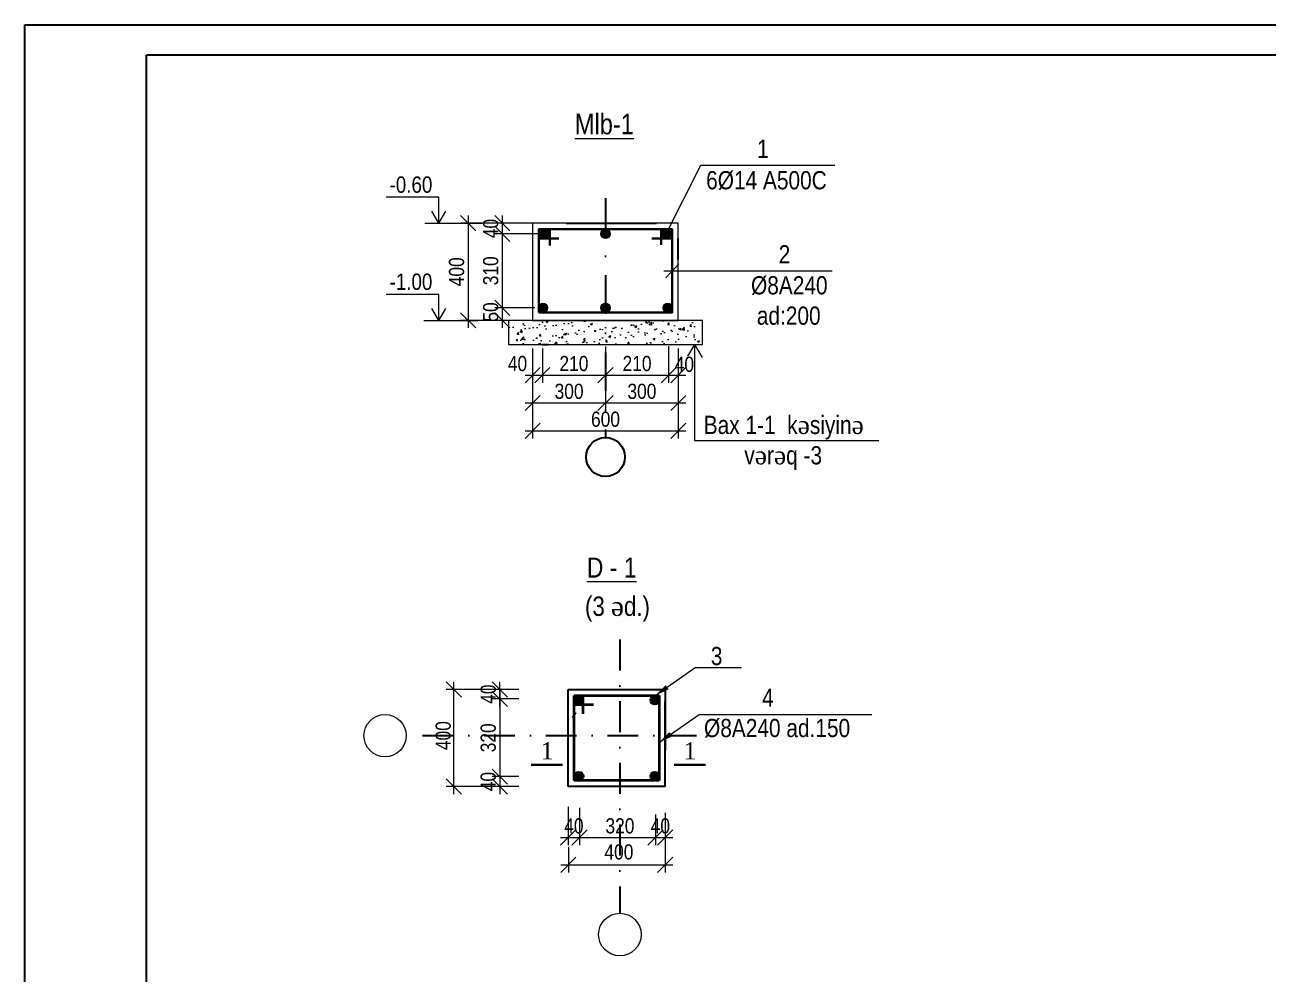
# Model space of a CAD drawing. Header units: millimetres. Extents: x 806395 to 1617731, y -246149 to 193681.
# Drawn here: x 1577450 to 1597919, y -78108 to -62485 of the extents above; entities that cross this region are included whole.
import ezdxf

# ---------------------------------------------------------------- set-up
doc = ezdxf.new("R2010")
doc.units = ezdxf.units.MM
doc.linetypes.add('DASHDOTX2', pattern=[50.8, 25.4, -12.7, 0, -12.7])
doc.layers.add('Ox xetti', color=7, linetype='Continuous')
doc.layers.add('text', color=7, linetype='Continuous')
doc.layers.add('аракясмя', color=130, linetype='Continuous', lineweight=20)
doc.styles.add('RomanS', font='times.ttf', dxfattribs={"height": 300})
doc.styles.add('style1', font='A3TI(LA).TTF', dxfattribs={"height": 400})
doc.styles.add('style6', font='ARIALN.TTF', dxfattribs={"height": 300})
doc.dimstyles.new('DIM_100', dxfattribs={"dimscale": 100, "dimtxt": 400, "dimasz": 2.5, "dimexe": 1.25, "dimexo": 0.625, "dimtad": 1, "dimdec": 0, "dimtxsty": 'style1', "dimblk": 'OBLIQUE', "dimcen": 2.5, "dimdle": 1.25, "dimclrd": 251, "dimclre": 251, "dimaunit": 1, "dimadec": 3, "dimazin": 0, "dimtfac": 1, "dimtdec": 0, "dimtmove": 1, "dimatfit": 3, "dimfxl": 1.25, "dimlwd": 13, "dimlwe": 5, "dimarcsym": 0})

# ---------------------------------------------------------------- blocks, each defined once
blk = doc.blocks.new('_Oblique')
at = {"color": 0, "linetype": 'ByBlock', "lineweight": -2}
blk.add_line((-0.5, -0.5), (0.5, 0.5), dxfattribs=at)
blk = doc.blocks.new('*D206')
at = {"color": 251, "lineweight": 5, "ltscale": 15, "transparency": 16777216}
for p, q in [((1588001, -75698), (1588001, -76447)), ((1586406, -76028), (1586406, -76447))]:
    blk.add_line(p, q, dxfattribs=at)
at = {"color": 251, "linetype": 'ByBlock', "lineweight": 13, "ltscale": 15, "transparency": 16777216}
blk.add_line((1586281, -76322), (1588126, -76322), dxfattribs=at)
at = {"layer": 'Defpoints', "color": 0, "ltscale": 15, "transparency": 16777216}
for p in [(1588001, -75636, 53), (1586406, -75965), (1588001, -76322)]:
    blk.add_point(p, dxfattribs=at)
at = {"color": 251, "lineweight": 13, "ltscale": 15, "transparency": 16777216, "xscale": 250, "yscale": 250, "zscale": 250, "rotation": 180}
blk.add_blockref('_Oblique', (1586406, -76322), dxfattribs=at)
at = {"color": 251, "lineweight": 13, "ltscale": 15, "transparency": 16777216, "xscale": 250, "yscale": 250, "zscale": 250}
blk.add_blockref('_Oblique', (1588001, -76322), dxfattribs=at)
at = {"color": 0, "lineweight": 5, "ltscale": 15, "transparency": 16777216, "insert": (1587238, -76113), "char_height": 300, "attachment_point": 5, "style": 'style6'}
blk.add_mtext('{\\fArial Narrow|b0|i0|c238|p34;\\H0.83333x;400}', dxfattribs=at)
blk = doc.blocks.new('*D207')
at = {"color": 251, "lineweight": 5, "ltscale": 15, "transparency": 16777216}
for p, q in [((1585587, -73434), (1584393, -73434)), ((1585587, -75034), (1584393, -75034))]:
    blk.add_line(p, q, dxfattribs=at)
at = {"color": 251, "linetype": 'ByBlock', "lineweight": 13, "ltscale": 15, "transparency": 16777216}
blk.add_line((1584518, -75159), (1584518, -73309), dxfattribs=at)
at = {"layer": 'Defpoints', "color": 0, "ltscale": 15, "transparency": 16777216}
for p in [(1584518, -73434), (1585649, -73434), (1585649, -75034)]:
    blk.add_point(p, dxfattribs=at)
at = {"color": 251, "lineweight": 13, "ltscale": 15, "transparency": 16777216, "xscale": 250, "yscale": 250, "zscale": 250}
for p, rotation in [((1584518, -73434), 90), ((1584518, -75034), 270)]:
    blk.add_blockref('_Oblique', p, dxfattribs=dict(at, rotation=rotation))
at = {"color": 0, "lineweight": 5, "ltscale": 15, "transparency": 16777216, "insert": (1584344, -74195), "char_height": 300, "attachment_point": 5, "rotation": 90, "style": 'style6'}
blk.add_mtext('{\\fArial Narrow|b0|i0|c238|p34;\\H0.83333x;400}', dxfattribs=at)
blk = doc.blocks.new('*D208')
at = {"color": 251, "linetype": 'ByBlock', "lineweight": 13, "ltscale": 15, "transparency": 16777216}
blk.add_line((1586465, -75873), (1587966, -75873), dxfattribs=at)
at = {"color": 251, "lineweight": 5, "ltscale": 15, "transparency": 16777216}
for p, q in [((1586590, -75936), (1586590, -75998)), ((1587841, -75936), (1587841, -75998))]:
    blk.add_line(p, q, dxfattribs=at)
at = {"layer": 'Defpoints', "color": 0, "ltscale": 15, "transparency": 16777216}
for p in [(1586590, -75873), (1587841, -75873), (1587841, -75873)]:
    blk.add_point(p, dxfattribs=at)
at = {"color": 251, "lineweight": 13, "ltscale": 15, "transparency": 16777216, "xscale": 250, "yscale": 250, "zscale": 250, "rotation": 180}
blk.add_blockref('_Oblique', (1586590, -75873), dxfattribs=at)
at = {"color": 251, "lineweight": 13, "ltscale": 15, "transparency": 16777216, "xscale": 250, "yscale": 250, "zscale": 250}
blk.add_blockref('_Oblique', (1587841, -75873), dxfattribs=at)
at = {"color": 0, "lineweight": 5, "ltscale": 15, "transparency": 16777216, "insert": (1587255, -75683), "char_height": 300, "attachment_point": 5, "style": 'style6'}
blk.add_mtext('{\\fArial Narrow|b0|i0|c238|p34;\\H0.83333x;320}', dxfattribs=at)
blk = doc.blocks.new('*D210')
at = {"color": 251, "lineweight": 5, "transparency": 16777216}
for p, q in [((1585817, -67816), (1585817, -68839)), ((1587017, -67816), (1587017, -68839))]:
    blk.add_line(p, q, dxfattribs=at)
at = {"color": 251, "linetype": 'ByBlock', "lineweight": 13, "transparency": 16777216}
blk.add_line((1585692, -68714), (1587142, -68714), dxfattribs=at)
at = {"layer": 'Defpoints', "color": 0, "transparency": 16777216}
for p in [(1585817, -67753), (1587017, -67753), (1587017, -68714)]:
    blk.add_point(p, dxfattribs=at)
at = {"color": 251, "lineweight": 13, "transparency": 16777216, "xscale": 250, "yscale": 250, "zscale": 250, "rotation": 180}
blk.add_blockref('_Oblique', (1585817, -68714), dxfattribs=at)
at = {"color": 251, "lineweight": 13, "transparency": 16777216, "xscale": 250, "yscale": 250, "zscale": 250}
blk.add_blockref('_Oblique', (1587017, -68714), dxfattribs=at)
at = {"color": 0, "transparency": 16777216, "insert": (1586417, -68524), "char_height": 300, "attachment_point": 5, "style": 'style6'}
blk.add_mtext('{\\H0.83333x;300}', dxfattribs=at)
blk = doc.blocks.new('*D211')
at = {"color": 251, "lineweight": 5, "transparency": 16777216}
for p, q in [((1585817, -67816), (1585817, -68382)), ((1585977, -67816), (1585977, -68382))]:
    blk.add_line(p, q, dxfattribs=at)
at = {"color": 251, "linetype": 'ByBlock', "lineweight": 13, "transparency": 16777216}
blk.add_line((1585692, -68257), (1586102, -68257), dxfattribs=at)
at = {"layer": 'Defpoints', "color": 0, "transparency": 16777216}
for p in [(1585817, -67753), (1585977, -67753), (1585977, -68257)]:
    blk.add_point(p, dxfattribs=at)
at = {"color": 251, "lineweight": 13, "transparency": 16777216, "xscale": 250, "yscale": 250, "zscale": 250, "rotation": 180}
blk.add_blockref('_Oblique', (1585817, -68257), dxfattribs=at)
at = {"color": 251, "lineweight": 13, "transparency": 16777216, "xscale": 250, "yscale": 250, "zscale": 250}
blk.add_blockref('_Oblique', (1585977, -68257), dxfattribs=at)
at = {"color": 0, "transparency": 16777216, "insert": (1585567, -68066), "char_height": 300, "attachment_point": 5, "style": 'style6'}
blk.add_mtext('{\\H0.83333x;40}', dxfattribs=at)
blk = doc.blocks.new('*D212')
at = {"color": 251, "lineweight": 5, "transparency": 16777216}
for p, q in [((1588057, -67779), (1588057, -68382)), ((1588217, -67816), (1588217, -68382))]:
    blk.add_line(p, q, dxfattribs=at)
at = {"color": 251, "linetype": 'ByBlock', "lineweight": 13, "transparency": 16777216}
blk.add_line((1587932, -68257), (1588342, -68257), dxfattribs=at)
at = {"layer": 'Defpoints', "color": 0, "transparency": 16777216}
for p in [(1588057, -67717), (1588217, -67753), (1588217, -68257)]:
    blk.add_point(p, dxfattribs=at)
at = {"color": 251, "lineweight": 13, "transparency": 16777216, "xscale": 250, "yscale": 250, "zscale": 250, "rotation": 180}
blk.add_blockref('_Oblique', (1588057, -68257), dxfattribs=at)
at = {"color": 251, "lineweight": 13, "transparency": 16777216, "xscale": 250, "yscale": 250, "zscale": 250}
blk.add_blockref('_Oblique', (1588217, -68257), dxfattribs=at)
at = {"color": 0, "transparency": 16777216, "insert": (1588317, -68079), "char_height": 300, "attachment_point": 5, "style": 'style6'}
blk.add_mtext('{\\H0.83333x;40}', dxfattribs=at)
blk = doc.blocks.new('*D213')
at = {"color": 251, "linetype": 'ByBlock', "lineweight": 13, "transparency": 16777216}
blk.add_line((1584754, -65628), (1584754, -67478), dxfattribs=at)
at = {"color": 251, "lineweight": 5, "transparency": 16777216}
for p, q in [((1585755, -65753), (1584629, -65753)), ((1585755, -67353), (1584629, -67353))]:
    blk.add_line(p, q, dxfattribs=at)
at = {"layer": 'Defpoints', "color": 0, "transparency": 16777216}
for p in [(1585817, -65753), (1584754, -67353), (1585817, -67353)]:
    blk.add_point(p, dxfattribs=at)
at = {"color": 251, "lineweight": 13, "transparency": 16777216, "xscale": 250, "yscale": 250, "zscale": 250}
for p, rotation in [((1584754, -65753), 90), ((1584754, -67353), 270)]:
    blk.add_blockref('_Oblique', p, dxfattribs=dict(at, rotation=rotation))
at = {"color": 0, "transparency": 16777216, "insert": (1584564, -66553), "char_height": 300, "attachment_point": 5, "rotation": 90, "style": 'style6'}
blk.add_mtext('{\\H0.83333x;400}', dxfattribs=at)
blk = doc.blocks.new('*D214')
at = {"color": 251, "linetype": 'ByBlock', "lineweight": 13, "transparency": 16777216}
blk.add_line((1585317, -65628), (1585317, -66053), dxfattribs=at)
at = {"color": 251, "lineweight": 5, "transparency": 16777216}
for p, q in [((1585949, -65753), (1585192, -65753)), ((1585955, -65928), (1585192, -65928))]:
    blk.add_line(p, q, dxfattribs=at)
at = {"layer": 'Defpoints', "color": 0, "transparency": 16777216}
for p in [(1586011, -65753), (1585317, -65928), (1586017, -65928)]:
    blk.add_point(p, dxfattribs=at)
at = {"color": 251, "lineweight": 13, "transparency": 16777216, "xscale": 250, "yscale": 250, "zscale": 250}
for p, rotation in [((1585317, -65753), 90), ((1585317, -65928), 270)]:
    blk.add_blockref('_Oblique', p, dxfattribs=dict(at, rotation=rotation))
at = {"color": 0, "transparency": 16777216, "insert": (1585127, -65841), "char_height": 300, "attachment_point": 5, "rotation": 90, "style": 'style6'}
blk.add_mtext('{\\fArial Narrow|b0|i0|c238|p34;\\H0.83333x;40}', dxfattribs=at)
blk = doc.blocks.new('*D215')
at = {"color": 251, "linetype": 'ByBlock', "lineweight": 13, "transparency": 16777216}
blk.add_line((1585317, -67022), (1585317, -67478), dxfattribs=at)
at = {"color": 251, "lineweight": 5, "transparency": 16777216}
for p, q in [((1585855, -67147), (1585192, -67147)), ((1585955, -67353), (1585192, -67353))]:
    blk.add_line(p, q, dxfattribs=at)
at = {"layer": 'Defpoints', "color": 0, "transparency": 16777216}
for p in [(1585917, -67147), (1585317, -67353), (1586017, -67353)]:
    blk.add_point(p, dxfattribs=at)
at = {"color": 251, "lineweight": 13, "transparency": 16777216, "xscale": 250, "yscale": 250, "zscale": 250}
for p, rotation in [((1585317, -67147), 90), ((1585317, -67353), 270)]:
    blk.add_blockref('_Oblique', p, dxfattribs=dict(at, rotation=rotation))
at = {"color": 0, "transparency": 16777216, "insert": (1585127, -67215), "char_height": 300, "attachment_point": 5, "rotation": 90, "style": 'style6'}
blk.add_mtext('{\\fArial Narrow|b0|i0|c238|p34;\\H0.83333x;50}', dxfattribs=at)
blk = doc.blocks.new('*D216')
at = {"color": 251, "linetype": 'ByBlock', "lineweight": 13, "transparency": 16777216}
blk.add_line((1585317, -65803), (1585317, -67272), dxfattribs=at)
at = {"color": 251, "lineweight": 5, "transparency": 16777216}
for p, q in [((1585455, -65928), (1585192, -65928)), ((1585455, -67147), (1585192, -67147))]:
    blk.add_line(p, q, dxfattribs=at)
at = {"layer": 'Defpoints', "color": 0, "transparency": 16777216}
for p in [(1585517, -65928), (1585317, -67147), (1585517, -67147)]:
    blk.add_point(p, dxfattribs=at)
at = {"color": 251, "lineweight": 13, "transparency": 16777216, "xscale": 250, "yscale": 250, "zscale": 250}
for p, rotation in [((1585317, -65928), 90), ((1585317, -67147), 270)]:
    blk.add_blockref('_Oblique', p, dxfattribs=dict(at, rotation=rotation))
at = {"color": 0, "transparency": 16777216, "insert": (1585127, -66537), "char_height": 300, "attachment_point": 5, "rotation": 90, "style": 'style6'}
blk.add_mtext('{\\H0.83333x;310}', dxfattribs=at)
blk = doc.blocks.new('*D217')
at = {"color": 251, "lineweight": 5, "transparency": 16777216}
for p, q in [((1587017, -67783), (1587017, -68839)), ((1588217, -67816), (1588217, -68839))]:
    blk.add_line(p, q, dxfattribs=at)
at = {"color": 251, "linetype": 'ByBlock', "lineweight": 13, "transparency": 16777216}
blk.add_line((1586892, -68714), (1588342, -68714), dxfattribs=at)
at = {"layer": 'Defpoints', "color": 0, "transparency": 16777216}
for p in [(1587017, -67720), (1588217, -67753), (1588217, -68714)]:
    blk.add_point(p, dxfattribs=at)
at = {"color": 251, "lineweight": 13, "transparency": 16777216, "xscale": 250, "yscale": 250, "zscale": 250, "rotation": 180}
blk.add_blockref('_Oblique', (1587017, -68714), dxfattribs=at)
at = {"color": 251, "lineweight": 13, "transparency": 16777216, "xscale": 250, "yscale": 250, "zscale": 250}
blk.add_blockref('_Oblique', (1588217, -68714), dxfattribs=at)
at = {"color": 0, "transparency": 16777216, "insert": (1587617, -68524), "char_height": 300, "attachment_point": 5, "style": 'style6'}
blk.add_mtext('{\\H0.83333x;300}', dxfattribs=at)
blk = doc.blocks.new('*D218')
at = {"color": 251, "lineweight": 5, "transparency": 16777216}
for p, q in [((1585817, -67874), (1585817, -69298)), ((1588217, -67966), (1588217, -69298))]:
    blk.add_line(p, q, dxfattribs=at)
at = {"color": 251, "linetype": 'ByBlock', "lineweight": 13, "transparency": 16777216}
blk.add_line((1585692, -69173), (1588342, -69173), dxfattribs=at)
at = {"layer": 'Defpoints', "color": 0, "transparency": 16777216}
for p in [(1585817, -67812), (1588217, -67904), (1588217, -69173)]:
    blk.add_point(p, dxfattribs=at)
at = {"color": 251, "lineweight": 13, "transparency": 16777216, "xscale": 250, "yscale": 250, "zscale": 250, "rotation": 180}
blk.add_blockref('_Oblique', (1585817, -69173), dxfattribs=at)
at = {"color": 251, "lineweight": 13, "transparency": 16777216, "xscale": 250, "yscale": 250, "zscale": 250}
blk.add_blockref('_Oblique', (1588217, -69173), dxfattribs=at)
at = {"color": 0, "transparency": 16777216, "insert": (1587017, -68983), "char_height": 300, "attachment_point": 5, "style": 'style6'}
blk.add_mtext('{\\H0.83333x;600}', dxfattribs=at)
blk = doc.blocks.new('*D219')
at = {"color": 251, "lineweight": 5, "transparency": 16777216}
for p, q in [((1587017, -67783), (1587017, -68382)), ((1588057, -67779), (1588057, -68382))]:
    blk.add_line(p, q, dxfattribs=at)
at = {"color": 251, "linetype": 'ByBlock', "lineweight": 13, "transparency": 16777216}
blk.add_line((1586892, -68257), (1588182, -68257), dxfattribs=at)
at = {"layer": 'Defpoints', "color": 0, "transparency": 16777216}
for p in [(1587017, -67720), (1588057, -67717), (1588057, -68257)]:
    blk.add_point(p, dxfattribs=at)
at = {"color": 251, "lineweight": 13, "transparency": 16777216, "xscale": 250, "yscale": 250, "zscale": 250, "rotation": 180}
blk.add_blockref('_Oblique', (1587017, -68257), dxfattribs=at)
at = {"color": 251, "lineweight": 13, "transparency": 16777216, "xscale": 250, "yscale": 250, "zscale": 250}
blk.add_blockref('_Oblique', (1588057, -68257), dxfattribs=at)
at = {"color": 0, "transparency": 16777216, "insert": (1587537, -68066), "char_height": 300, "attachment_point": 5, "style": 'style6'}
blk.add_mtext('{\\H0.83333x;210}', dxfattribs=at)
blk = doc.blocks.new('*D220')
at = {"color": 251, "lineweight": 5, "transparency": 16777216}
for p, q in [((1585977, -67816), (1585977, -68382)), ((1587017, -67816), (1587017, -68382))]:
    blk.add_line(p, q, dxfattribs=at)
at = {"color": 251, "linetype": 'ByBlock', "lineweight": 13, "transparency": 16777216}
blk.add_line((1585852, -68257), (1587142, -68257), dxfattribs=at)
at = {"layer": 'Defpoints', "color": 0, "transparency": 16777216}
for p in [(1585977, -67753), (1587017, -67753), (1587017, -68257)]:
    blk.add_point(p, dxfattribs=at)
at = {"color": 251, "lineweight": 13, "transparency": 16777216, "xscale": 250, "yscale": 250, "zscale": 250, "rotation": 180}
blk.add_blockref('_Oblique', (1585977, -68257), dxfattribs=at)
at = {"color": 251, "lineweight": 13, "transparency": 16777216, "xscale": 250, "yscale": 250, "zscale": 250}
blk.add_blockref('_Oblique', (1587017, -68257), dxfattribs=at)
at = {"color": 0, "transparency": 16777216, "insert": (1586497, -68066), "char_height": 300, "attachment_point": 5, "style": 'style6'}
blk.add_mtext('{\\H0.83333x;210}', dxfattribs=at)
blk = doc.blocks.new('*D221')
at = {"color": 251, "lineweight": 5, "transparency": 16777216}
for p, q in [((1585587, -73434), (1585151, -73434)), ((1585591, -73591), (1585151, -73591))]:
    blk.add_line(p, q, dxfattribs=at)
at = {"color": 251, "linetype": 'ByBlock', "lineweight": 13, "transparency": 16777216}
blk.add_line((1585276, -73716), (1585276, -73309), dxfattribs=at)
at = {"layer": 'Defpoints', "color": 0, "transparency": 16777216}
for p in [(1585276, -73434), (1585649, -73434, -53), (1585653, -73591, -53)]:
    blk.add_point(p, dxfattribs=at)
at = {"color": 251, "lineweight": 13, "transparency": 16777216, "xscale": 250, "yscale": 250, "zscale": 250}
for p, rotation in [((1585276, -73434), 90), ((1585276, -73591), 270)]:
    blk.add_blockref('_Oblique', p, dxfattribs=dict(at, rotation=rotation))
at = {"color": 0, "transparency": 16777216, "insert": (1585086, -73512), "char_height": 300, "attachment_point": 5, "rotation": 90, "style": 'style6'}
blk.add_mtext('{\\fArial Narrow|b0|i0|c238|p34;\\H0.83333x;40}', dxfattribs=at)
blk = doc.blocks.new('*D222')
at = {"color": 251, "linetype": 'ByBlock', "lineweight": 13, "transparency": 16777216}
blk.add_line((1585276, -73466), (1585276, -74995), dxfattribs=at)
at = {"color": 251, "lineweight": 5, "transparency": 16777216}
for p, q in [((1585591, -73591), (1585151, -73591)), ((1585591, -74870), (1585151, -74870))]:
    blk.add_line(p, q, dxfattribs=at)
at = {"layer": 'Defpoints', "color": 0, "transparency": 16777216}
for p in [(1585653, -73591, -53), (1585276, -74870), (1585653, -74870, -53)]:
    blk.add_point(p, dxfattribs=at)
at = {"color": 251, "lineweight": 13, "transparency": 16777216, "xscale": 250, "yscale": 250, "zscale": 250}
for p, rotation in [((1585276, -73591), 90), ((1585276, -74870), 270)]:
    blk.add_blockref('_Oblique', p, dxfattribs=dict(at, rotation=rotation))
at = {"color": 0, "transparency": 16777216, "insert": (1585086, -74231), "char_height": 300, "attachment_point": 5, "rotation": 90, "style": 'style6'}
blk.add_mtext('{\\H0.83333x;3\\fArial Narrow|b0|i0|c238|p34;2\\fArial Narrow|b0|i0|c204|p34;0}', dxfattribs=at)
blk = doc.blocks.new('*D223')
at = {"color": 251, "lineweight": 5, "transparency": 16777216}
for p, q in [((1585528, -74870), (1585151, -74870)), ((1585528, -75034), (1585151, -75034))]:
    blk.add_line(p, q, dxfattribs=at)
at = {"color": 251, "linetype": 'ByBlock', "lineweight": 13, "transparency": 16777216}
blk.add_line((1585276, -74745), (1585276, -75159), dxfattribs=at)
at = {"layer": 'Defpoints', "color": 0, "transparency": 16777216}
for p in [(1585591, -74870), (1585276, -75034), (1585591, -75034, -53)]:
    blk.add_point(p, dxfattribs=at)
at = {"color": 251, "lineweight": 13, "transparency": 16777216, "xscale": 250, "yscale": 250, "zscale": 250}
for p, rotation in [((1585276, -74870), 90), ((1585276, -75034), 270)]:
    blk.add_blockref('_Oblique', p, dxfattribs=dict(at, rotation=rotation))
at = {"color": 0, "transparency": 16777216, "insert": (1585086, -74952), "char_height": 300, "attachment_point": 5, "rotation": 90, "style": 'style6'}
blk.add_mtext('{\\fArial Narrow|b0|i0|c238|p34;\\H0.83333x;40}', dxfattribs=at)
blk = doc.blocks.new('*D224')
at = {"color": 251, "lineweight": 5, "transparency": 16777216}
for p, q in [((1586401, -75369), (1586401, -75998)), ((1586590, -75387), (1586590, -75998))]:
    blk.add_line(p, q, dxfattribs=at)
at = {"color": 251, "linetype": 'ByBlock', "lineweight": 13, "transparency": 16777216}
blk.add_line((1586276, -75873), (1586715, -75873), dxfattribs=at)
at = {"layer": 'Defpoints', "color": 0, "transparency": 16777216}
for p in [(1586401, -75306), (1586590, -75325, -53), (1586590, -75873)]:
    blk.add_point(p, dxfattribs=at)
at = {"color": 251, "lineweight": 13, "transparency": 16777216, "xscale": 250, "yscale": 250, "zscale": 250, "rotation": 180}
blk.add_blockref('_Oblique', (1586401, -75873), dxfattribs=at)
at = {"color": 251, "lineweight": 13, "transparency": 16777216, "xscale": 250, "yscale": 250, "zscale": 250}
blk.add_blockref('_Oblique', (1586590, -75873), dxfattribs=at)
at = {"color": 0, "transparency": 16777216, "insert": (1586496, -75683), "char_height": 300, "attachment_point": 5, "style": 'style6'}
blk.add_mtext('{\\fArial Narrow|b0|i0|c238|p34;\\H0.83333x;40}', dxfattribs=at)
blk = doc.blocks.new('*D225')
at = {"color": 251, "lineweight": 5, "transparency": 16777216}
for p, q in [((1587841, -75495), (1587841, -75998)), ((1588001, -75464), (1588001, -75998))]:
    blk.add_line(p, q, dxfattribs=at)
at = {"color": 251, "linetype": 'ByBlock', "lineweight": 13, "transparency": 16777216}
blk.add_line((1587716, -75873), (1588126, -75873), dxfattribs=at)
at = {"layer": 'Defpoints', "color": 0, "transparency": 16777216}
for p in [(1587841, -75433, -53), (1588001, -75401), (1588001, -75873)]:
    blk.add_point(p, dxfattribs=at)
at = {"color": 251, "lineweight": 13, "transparency": 16777216, "xscale": 250, "yscale": 250, "zscale": 250, "rotation": 180}
blk.add_blockref('_Oblique', (1587841, -75873), dxfattribs=at)
at = {"color": 251, "lineweight": 13, "transparency": 16777216, "xscale": 250, "yscale": 250, "zscale": 250}
blk.add_blockref('_Oblique', (1588001, -75873), dxfattribs=at)
at = {"color": 0, "transparency": 16777216, "insert": (1587921, -75683), "char_height": 300, "attachment_point": 5, "style": 'style6'}
blk.add_mtext('{\\fArial Narrow|b0|i0|c238|p34;\\H0.83333x;40}', dxfattribs=at)
blk = doc.blocks.new('vververvg')
at = {"color": 1, "lineweight": 25}
for p, q in [((1575731, -20955), (1617734, -20955)), ((1575731, -50629), (1575731, -20955))]:
    blk.add_line(p, q, dxfattribs=at)
at = {"color": 1, "lineweight": 25, "ltscale": 15}
for p, q in [((1617212, -21477), (1577820, -21477)), ((1577821, -50106), (1577821, -21476))]:
    blk.add_line(p, q, dxfattribs=at)

msp = doc.modelspace()

# ---------------------------------------------------------------- hatches: boundary and pattern name
at = {"lineweight": 15, "ltscale": 15}
h = msp.add_hatch(color=7, dxfattribs=at)
h.dxf.hatch_style = 1
edge = h.paths.add_edge_path()
edge.add_arc((1586017.047, -65928.242), 75.591, 0, 360)
h = msp.add_hatch(color=7, dxfattribs=at)
h.dxf.hatch_style = 1
edge = h.paths.add_edge_path()
edge.add_arc((1587017.587, -65928.521), 75.591, 0, 360)
h = msp.add_hatch(color=7, dxfattribs=at)
h.dxf.hatch_style = 1
edge = h.paths.add_edge_path()
edge.add_arc((1588017.047, -65928.276), 75.591, 0, 360)
h = msp.add_hatch(color=7, dxfattribs=at)
h.dxf.hatch_style = 1
edge = h.paths.add_edge_path()
edge.add_arc((1585985.94, -67146.522), 75.591, 0, 360)
h = msp.add_hatch(color=7, dxfattribs=at)
h.dxf.hatch_style = 1
edge = h.paths.add_edge_path()
edge.add_arc((1587017.069, -67146.19), 75.591, 0, 360)
h = msp.add_hatch(color=7, dxfattribs=at)
h.dxf.hatch_style = 1
edge = h.paths.add_edge_path()
edge.add_arc((1588041.475, -67146.19), 75.591, 0, 360)
at = {"lineweight": 15, "ltscale": 5}
h = msp.add_hatch(dxfattribs=at)
h.set_pattern_fill('AR-CONC', scale=2)
h.set_pattern_definition([(50, (809464.47, 2526684.27), (364.369338, -31.87817), [38.1, -419.1]), (355, (809464.47, 2526684.27), (-70.486843, 382.11369), [30.48, -335.28117]), (100.451445, (809494.83, 2526681.6), (293.882494, 350.235504), [32.38002, -356.18049]), (46.1842, (809464.47, 2526785.87), (542.15808, -84.084656), [57.15, -628.65]), (96.635558, (809509.65, 2526778.87), (474.80827, 494.85225), [48.57005, -534.27122]), (351.18415, (809464.47, 2526785.9), (474.80827, 494.85225), [45.71993, -502.91946]), (21, (809515.27, 2526760.47), (303.228783, -204.530396), [38.1, -419.1]), (326, (809515.27, 2526760.47), (123.604057, 368.37593), [30.48, -335.28]), (71.451445, (809540.54, 2526743.43), (426.83284, 163.84554), [32.38002, -356.179875]), (37.5, (809464.47, 2526684.27), (6.1772065, 169.110078), [0, -331.216, 0, -340.36, 0, -336.55]), (7.5, (809464.47, 2526684.27), (133.639325, 200.36115), [0, -194.056, 0, -323.596, 0, -128.27]), (327.5, (809351.18, 2526684.27), (271.18119, -11.457488), [0, -127, 0, -396.24, 0, -525.78]), (317.5, (809300.38, 2526684.27), (296.258363, 50.852982), [0, -165.1, 0, -263.144, 0, -373.38])])
h.paths.add_polyline_path([(1585417.069, -67753.151), (1588617.069, -67753.151), (1588617.069, -67353.151), (1585417.069, -67353.151)])
for points in [[(1586500.709, -73612.596, 1), (1586644.763, -73612.596, 1)], [(1587756.656, -73612.596, 1), (1587900.709, -73612.596, 1)], [(1586508.044, -74861.922, 1), (1586652.098, -74861.922, 1)], [(1587756.656, -74861.922, 1), (1587900.709, -74861.922, 1)]]:
    msp.add_hatch(color=7).paths.add_polyline_path(points)

# ---------------------------------------------------------------- linework, layer by layer
at = {"color": 7, "lineweight": 15, "ltscale": 5}
for p, q in [((1588017.047, -65928.276, 52.59), (1588587.131, -64795.498, 52.59)), ((1588587.131, -64795.498, 52.59), (1590796.948, -64795.498, 52.59)), ((1584040.393, -65753.131, 52.59), (1584983.871, -65753.131, 52.59)), ((1588224.369, -66422.241, 52.59), (1588009.762, -66651.633, 52.59)), ((1587976.002, -66536.937, 52.59), (1590753.497, -66536.937, 52.59)), ((1584025.994, -67353.151, 52.59), (1584912.231, -67353.151, 52.59))]:
    msp.add_line(p, q, dxfattribs=at)
at = {"color": 0, "lineweight": 5, "ltscale": 15}
for p, q in [((1584269.047, -65325.198, 52.59), (1583404.154, -65325.198, 52.59)), ((1584269.047, -65753.131, 52.59), (1584153.309, -65556.139, 52.59)), ((1584269.047, -65753.131, 52.59), (1584384.786, -65556.139, 52.59)), ((1584269.047, -66925.218, 52.59), (1583404.154, -66925.218, 52.59)), ((1584269.047, -67353.151, 52.59), (1584153.309, -67156.159, 52.59)), ((1584269.047, -67353.151, 52.59), (1584384.786, -67156.159, 52.59)), ((1588486.159, -67753.151, 52.59), (1588366.649, -67943.896, 52.59)), ((1588486.159, -67753.151, 52.59), (1588486.159, -69334.63, 52.59)), ((1588486.159, -67753.151, 52.59), (1588607.586, -67966.53, 52.59)), ((1588486.159, -69334.63, 52.59), (1591522.48, -69334.63, 52.59))]:
    msp.add_line(p, q, dxfattribs=at)
at = {"color": 252, "linetype": 'DASHDOTX2', "ltscale": 25, "true_color": 0xa97986}
msp.add_line((1587017.069, -65341.294, 52.59), (1587017.069, -69284.612, 52.59), dxfattribs=at)
at = {"color": 7, "lineweight": 30, "ltscale": 5}
for p, q in [((1586099.383, -66121.446, 52.59), (1586099.289, -65853.067, 52.59)), ((1587934.754, -66107.043, 52.59), (1587934.665, -65852.423, 52.59)), ((1585917.069, -66005.633, 52.59), (1586250.934, -66005.633, 52.59)), ((1588117.069, -66005.666, 52.59), (1587783.203, -66005.666, 52.59))]:
    msp.add_line(p, q, dxfattribs=at)
for p, q in [((1586370.182, -65753.151, 52.59), (1587859.23, -65753.151, 52.59)), ((1588217.069, -66353.134, 52.59), (1588217.069, -66007.072, 52.59)), ((1585977.229, -67753.151, 52.59), (1586077.229, -67753.151, 52.59))]:
    msp.add_line(p, q)
at = {"color": 7}
for p, q in [((1586400.709, -75033.949, -52.59), (1586400.709, -73433.949, -52.59)), ((1586400.709, -73433.949, -52.59), (1587600.709, -73433.949, -52.59)), ((1588000.709, -73433.949, -52.59), (1588000.709, -74433.949, -52.59)), ((1588000.709, -75033.949, -52.59), (1586400.709, -75033.949, -52.59))]:
    msp.add_line(p, q, dxfattribs=at)
at = {"color": 7, "linetype": 'ByBlock', "lineweight": 25}
for p, q in [((1587200.709, -73433.949, -52.59), (1588000.709, -73433.949, -52.59)), ((1588000.709, -75033.949, -52.59), (1588000.709, -73633.949, -52.59)), ((1586473.509, -73896.72, -52.59), (1586527.91, -73811.179, -52.59))]:
    msp.add_line(p, q, dxfattribs=at)
at = {"color": 7, "lineweight": 35}
for p, q in [((1586500.709, -74933.949, -52.59), (1586500.709, -73533.949, -52.59)), ((1586500.709, -73533.949, -52.59), (1587900.709, -73533.949, -52.59)), ((1586816.985, -73686.456, -52.59), (1586500.709, -73686.456, -52.59)), ((1586651.358, -73833.505, -52.59), (1586651.358, -73533.949, -52.59)), ((1587900.709, -73533.949, -52.59), (1587900.709, -74933.949, -52.59)), ((1587900.709, -74933.949, -52.59), (1586500.709, -74933.949, -52.59))]:
    msp.add_line(p, q, dxfattribs=at)
at = {"lineweight": 30}
for p, q in [((1585792.336, -74678.616, -52.59), (1586308.921, -74678.616, -52.59)), ((1588148.14, -74678.616, -52.59), (1588664.724, -74678.616, -52.59))]:
    msp.add_line(p, q, dxfattribs=at)
at = {"color": 0, "lineweight": 5, "ltscale": 15, "elevation": 52.59}
for points in [[(1584269.047, -65753.131), (1584269.047, -65325.198)], [(1584269.047, -67353.151), (1584269.047, -66925.218)]]:
    msp.add_lwpolyline(points, dxfattribs=at)
at = {"color": 7, "lineweight": 15, "ltscale": 5, "elevation": 52.59}
for points in [[(1585817.069, -67353.134), (1588217.069, -67353.168), (1588217.069, -65753.165), (1585817.069, -65753.131)], [(1585417.069, -67753.151), (1588617.069, -67753.151), (1588617.069, -67353.151), (1585417.069, -67353.151)]]:
    msp.add_lwpolyline(points, close=True, dxfattribs=at)
at = {"color": 7, "lineweight": 30, "ltscale": 5, "elevation": 52.59}
msp.add_lwpolyline([(1585917.069, -67222.286), (1588117.065, -67221.515), (1588117.065, -65852.359), (1585917.069, -65853.131)], close=True, dxfattribs=at)
at = {"color": 7, "lineweight": 15, "ltscale": 15}
for centre in [(1586017.047, -65928.242, 52.59), (1587017.587, -65928.521, 52.59), (1588017.047, -65928.276, 52.59), (1585985.94, -67146.522, 52.59), (1587017.069, -67146.19, 52.59), (1588041.475, -67146.19, 52.59)]:
    msp.add_circle(centre, 75.591, dxfattribs=at)
msp.add_circle((1587017.069, -69604.612, 52.59), 320)
at = {"color": 7}
for centre in [(1586572.736, -73612.596, -52.59), (1587828.682, -73612.596, -52.59), (1586580.071, -74861.922, -52.59), (1587828.682, -74861.922, -52.59)]:
    msp.add_circle(centre, 72.027, dxfattribs=at)
at = {"layer": 'Ox xetti', "linetype": 'DASHDOTX2', "ltscale": 20}
for p, q in [((1587255.123, -72613.247, -52.59), (1587255.123, -77122.069, -52.59)), ((1584001.757, -74195.181, -52.59), (1588514.213, -74195.181, -52.59))]:
    msp.add_line(p, q, dxfattribs=at)
at = {"layer": 'аракясмя', "color": 7, "lineweight": 20}
for centre, radius in [((1583385.276, -74195.181, -52.59), 348.12), ((1587255.123, -77472.772, -52.59), 350.703)]:
    msp.add_circle(centre, radius, dxfattribs=at)

# ---------------------------------------------------------------- block references
at = {"xscale": 0.9585492227979274, "yscale": 0.9585492227979274, "zscale": 0.9585492227979274}
msp.add_blockref('vververvg', (67033.924, -42398.685), dxfattribs=at)

# ---------------------------------------------------------------- texts
at = {"color": 0, "lineweight": 9, "ltscale": 0.5, "style": 'style6'}
for s, insert, char_height, width, attachment_point in [('{\\fArial Narrow|b0|i0|c238|p34;\\LMlb-1}', (1587485.151, -63948.144), 340, 2700.05012, 3), ('{\\fArial Narrow|b0|i0|c238|p34;1}', (1589514.725, -64377.426, 52.59), 300, 2700.05012, 1), ('6{\\fArial Narrow|b0|i0|c238|p34;%%C14 A500C}', (1588675.285, -64894.36, 52.59), 300, 2700.05012, 1), ('{\\fArial Narrow|b0|i0|c238|p34;2}', (1589870.631, -66114.959, 52.59), 300, 2700.05012, 1), ('{\\fArial Narrow|b0|i0|c238|p34;%%C8A240\\P ad:200}', (1589414.928, -66625.372, 52.59), 300, 3530.70744, 1), ('{\\LD - 1}', (1587528.557, -71261.193), 330, 2700.05012, 3)]:
    msp.add_mtext(s, dxfattribs=dict(at, insert=insert, char_height=char_height, width=width, attachment_point=attachment_point))
at = {"lineweight": 9, "char_height": 270, "width": 18487.82211, "attachment_point": 1, "style": 'style6'}
for s, insert in [('-{\\fArial Narrow|b0|i0|c238|p34;0}.{\\fArial Narrow|b0|i0|c238|p34;60}', (1583459.269, -64981.835, -52.59)), ('-{\\fArial Narrow|b0|i0|c238|p34;1}.{\\fArial Narrow|b0|i0|c238|p34;00}', (1583459.269, -66581.855, -52.59))]:
    msp.add_mtext(s, dxfattribs=dict(at, insert=insert))
at = {"color": 7, "linetype": 'ByBlock', "ltscale": 20, "insert": (1588635.902, -68925.623, 52.59), "char_height": 300, "width": 8533.33235, "attachment_point": 1, "style": 'style6'}
msp.add_mtext('{\\fArial Narrow|b0|i0|c238|p34;Bax 1-1\\C256; \\C7; k\\fTimes New Roman|b0|i0|c238|p18;ə\\fArial Narrow|b0|i0|c238|p34;siyin\\fTimes New Roman|b0|i0|c238|p18;ə\\fArial Narrow|b0|i0|c238|p34;\\P       v\\fTimes New Roman|b0|i0|c238|p18;ə\\fArial Narrow|b0|i0|c238|p34;r\\fTimes New Roman|b0|i0|c238|p18;ə\\fArial Narrow|b0|i0|c238|p34;q -3}', dxfattribs=at)
at = {"insert": (1585048.408, -71902.587, -52.59), "char_height": 320, "width": 8923.08993, "attachment_point": 1, "style": 'style6'}
msp.add_mtext('                (3 {\\fTimes New Roman|b0|i0|c238|p18;ə\\fArial Narrow|b0|i0|c238|p34;d.})', dxfattribs=at)
at = {"ltscale": 0.01, "char_height": 283.3866, "width": 6732.33333, "attachment_point": 1, "style": 'RomanS'}
for insert in [(1585947.236, -74303.934, -52.59), (1588303.04, -74303.934, -52.59)]:
    msp.add_mtext('{\\fTimes New Roman|b0|i0|c238|p18;1}', dxfattribs=dict(at, insert=insert))
at = {"layer": 'text', "char_height": 300, "attachment_point": 1, "style": 'style6'}
for s, insert in [('    {\\fArial Narrow|b0|i0|c238|p34;      }3', (1587797.069, -72732.957, -52.59)), ('    {\\fArial Narrow|b0|i0|c238|p34;      }4{\\fArial Narrow|b0|i0|c238|p34;\\P%%C}8{\\fArial Narrow|b0|i0|c238|p34;A240 ad.150}', (1588640.514, -73418.972))]:
    msp.add_mtext(s, dxfattribs=dict(at, insert=insert))

# ---------------------------------------------------------------- dimensions: what is measured, and where the dimension line sits
for base, p1, p2, text, picture, middle in [((1584753.931, -67353.134, 52.59), (1585817.069, -65753.131, 52.59), (1585817.069, -67353.134, 52.59), '{\\H0.83333x;400}', '*D213', (1584753.931, -66553.132, 52.59)), ((1585317.069, -65928.242, 52.59), (1586011.139, -65753.131, 52.59), (1586017.047, -65928.242, 52.59), '{\\fArial Narrow|b0|i0|c238|p34;\\H0.83333x;40}', '*D214', (1585317.069, -65840.686, 52.59)), ((1585317.069, -67353.134, 52.59), (1585917.069, -67146.522, 52.59), (1586017.047, -67353.134, 52.59), '{\\fArial Narrow|b0|i0|c238|p34;\\H0.83333x;50}', '*D215', (1585317.069, -67214.773, 52.59)), ((1585276.061, -73433.949), (1585653.072, -73590.821, -52.59), (1585649.02, -73433.949, -52.59), '{\\fArial Narrow|b0|i0|c238|p34;\\H0.83333x;40}', '*D221', (1585276.061, -73512.385)), ((1585276.061, -75033.949), (1585590.572, -74870.481), (1585590.572, -75033.949, -52.59), '{\\fArial Narrow|b0|i0|c238|p34;\\H0.83333x;40}', '*D223', (1585276.061, -74952.215))]:
    dim = msp.add_linear_dim(base=base, p1=p1, p2=p2, angle=90, text=text, dimstyle='DIM_100', override={"dimtxsty": 'style6'})
    dim.commit()
    dim.dimension.update_dxf_attribs({"geometry": picture, "text_midpoint": middle, "dimtype": 160})
for base, p1, p2, text, picture, middle in [((1585317.069, -67146.522, 52.59), (1585517.047, -65928.242, 52.59), (1585517.062, -67146.522, 52.59), '{\\H0.83333x;310}', '*D216', (1585126.926, -66537.382, 52.59)), ((1585276.061, -74870.481), (1585653.072, -73590.821, -52.59), (1585653.072, -74870.481, -52.59), '{\\H0.83333x;3\\fArial Narrow|b0|i0|c238|p34;2\\fArial Narrow|b0|i0|c204|p34;0}', '*D222', (1585085.918, -74230.651))]:
    dim = msp.add_linear_dim(base=base, p1=p1, p2=p2, angle=90, text=text, dimstyle='DIM_100', override={"dimtxsty": 'style6'})
    dim.commit()
    dim.dimension.update_dxf_attribs({"geometry": picture, "text_midpoint": middle})
for base, p1, p2, text, picture, middle in [((1588057.062, -68256.547, 52.59), (1587017.069, -67720.28, 52.59), (1588057.062, -67716.666, 52.59), '{\\H0.83333x;210}', '*D219', (1587537.066, -68066.404, 52.59)), ((1588217.237, -68714.441, 52.59), (1587017.069, -67720.28, 52.59), (1588217.237, -67753.151, 52.59), '{\\H0.83333x;300}', '*D217', (1587617.153, -68524.298, 52.59)), ((1587017.069, -68714.431, 52.59), (1585817.069, -67753.151, 52.59), (1587017.069, -67753.151, 52.59), '{\\H0.83333x;300}', '*D210', (1586417.069, -68524.289, 52.59)), ((1588217.237, -69172.981, 52.59), (1585817.069, -67811.684, 52.59), (1588217.237, -67903.777, 52.59), '{\\H0.83333x;600}', '*D218', (1587017.153, -68982.838, 52.59)), ((1587017.229, -68256.547, 52.59), (1585977.229, -67753.151, 52.59), (1587017.229, -67753.151, 52.59), '{\\H0.83333x;210}', '*D220', (1586497.229, -68066.404, 52.59))]:
    dim = msp.add_linear_dim(base=base, p1=p1, p2=p2, text=text, dimstyle='DIM_100', override={"dimtxsty": 'style6'})
    dim.commit()
    dim.dimension.update_dxf_attribs({"geometry": picture, "text_midpoint": middle})
for base, p1, p2, text, picture, middle in [((1588217.237, -68256.581, 52.59), (1588057.062, -67716.666, 52.59), (1588217.237, -67753.151, 52.59), '{\\H0.83333x;40}', '*D212', (1588317.069, -68269.63, 52.59)), ((1585977.229, -68256.547, 52.59), (1585817.069, -67753.151, 52.59), (1585977.229, -67753.151, 52.59), '{\\H0.83333x;40}', '*D211', (1585567.069, -68256.547, 52.59)), ((1586590.331, -75873.205), (1586400.709, -75306.185), (1586590.331, -75324.715, -52.59), '{\\fArial Narrow|b0|i0|c238|p34;\\H0.83333x;40}', '*D224', (1586495.52, -75873.205)), ((1588000.709, -75873.205), (1587840.655, -75432.536, -52.59), (1588000.709, -75401.034), '{\\fArial Narrow|b0|i0|c238|p34;\\H0.83333x;40}', '*D225', (1587920.682, -75873.205))]:
    dim = msp.add_linear_dim(base=base, p1=p1, p2=p2, text=text, dimstyle='DIM_100', override={"dimtxsty": 'style6'})
    dim.commit()
    dim.dimension.update_dxf_attribs({"geometry": picture, "text_midpoint": middle, "dimtype": 160})
at = {"color": 0, "lineweight": 5, "ltscale": 15}
dim = msp.add_linear_dim(base=(1584518.482, -73433.949, -52.59), p1=(1585649.02, -75033.949, -52.59), p2=(1585649.02, -73433.949, -52.59), angle=90, text='{\\fArial Narrow|b0|i0|c238|p34;\\H0.83333x;400}', dimstyle='DIM_100', override={"dimtxsty": 'style6'}, dxfattribs=at)
dim.commit()
dim.dimension.update_dxf_attribs({"geometry": '*D207', "text_midpoint": (1584534.342, -74195.181, -52.59), "dimtype": 160})
for base, p1, p2, text, picture, middle in [((1587840.655, -75873.205, -52.59), (1586590.331, -75873.205, -52.59), (1587840.655, -75873.205, -52.59), '{\\fArial Narrow|b0|i0|c238|p34;\\H0.83333x;320}', '*D208', (1587255.123, -75873.205, -52.59)), ((1588000.709, -76322.394, -52.59), (1586406.066, -75965.11, -52.59), (1588000.709, -75635.897), '{\\fArial Narrow|b0|i0|c238|p34;\\H0.83333x;400}', '*D206', (1587237.598, -76303.275, -52.59))]:
    dim = msp.add_linear_dim(base=base, p1=p1, p2=p2, text=text, dimstyle='DIM_100', override={"dimtxsty": 'style6'}, dxfattribs=at)
    dim.commit()
    dim.dimension.update_dxf_attribs({"geometry": picture, "text_midpoint": middle, "dimtype": 160})

# ---------------------------------------------------------------- leaders
at = {"color": 7, "lineweight": 15, "ltscale": 80}
for points in [[(1587828.682, -73540.569, -52.59), (1588496.078, -73073.887, -52.59), (1589255.48, -73073.887, -52.59)], [(1587891.242, -74313.94, -52.59), (1588558.638, -73847.257, -52.59), (1591406.877, -73847.257, -52.59)]]:
    msp.add_leader(points, dimstyle='DIM_100', override={"dimgap": 0.625, "dimtad": 0}, dxfattribs=at)

doc.saveas('drawing.dxf')
